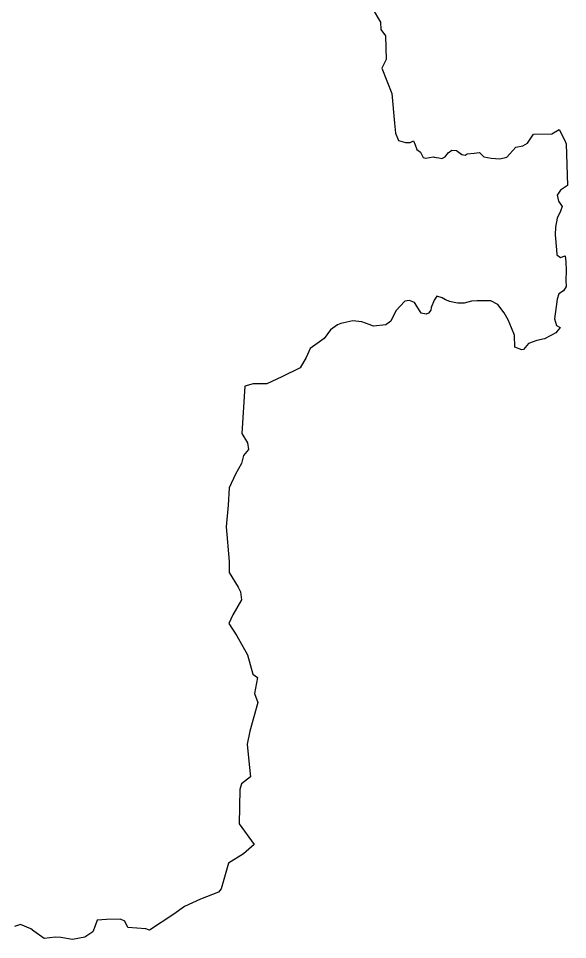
# Model space of a CAD drawing. Header units: metres. Extents: x 266352 to 301042, y 2101789 to 2138568.
# Drawn here: x 290072 to 301042, y 2101789 to 2120178 of the extents above; entities that cross this region are included whole.
import ezdxf

# ---------------------------------------------------------------- set-up
doc = ezdxf.new("R2010")
doc.units = ezdxf.units.M
doc.layers.add('TALUKA BOUNDRY', color=150, linetype='Continuous')

msp = doc.modelspace()

# ---------------------------------------------------------------- linework, layer by layer
at = {"layer": 'TALUKA BOUNDRY'}
msp.add_polyline3d([(297139, 2120386, 0), (297303, 2120101, 0), (297311, 2119957, 0), (297402, 2119828, 0), (297416, 2119355, 0), (297333, 2119185, 0), (297532, 2118680, 0), (297582, 2118085, 0), (297604, 2117886, 0), (297662, 2117738, 0), (297804, 2117704, 0), (297897, 2117703, 0), (297965, 2117732, 0), (297996, 2117656, 0), (298029, 2117564, 0), (298106, 2117511, 0), (298160, 2117403, 0), (298210, 2117386, 0), (298356, 2117414, 0), (298375, 2117410, 0), (298471, 2117393, 0), (298529, 2117379, 0), (298595, 2117418, 0), (298655, 2117495, 0), (298727, 2117550, 0), (298820, 2117543, 0), (298927, 2117463, 0), (298995, 2117449, 0), (299033, 2117475, 0), (299176, 2117490, 0), (299285, 2117502, 0), (299370, 2117413, 0), (299513, 2117391, 0), (299690, 2117376, 0), (299830, 2117408, 0), (300005, 2117605, 0), (300148, 2117636, 0), (300239, 2117690, 0), (300359, 2117869, 0), (300725, 2117874, 0), (300871, 2117958, 0), (300977, 2117754, 0), (301010, 2117676, 0), (301042, 2116845, 0), (300901, 2116748, 0), (300832, 2116651, 0), (300858, 2116527, 0), (300931, 2116425, 0), (300899, 2116330, 0), (300836, 2116190, 0), (300803, 2116011, 0), (300795, 2115857, 0), (300823, 2115558, 0), (300828, 2115457, 0), (300899, 2115404, 0), (300992, 2115439, 0), (301006, 2115321, 0), (301011, 2115145, 0), (301009, 2114946, 0), (301010, 2114825, 0), (300963, 2114741, 0), (300869, 2114680, 0), (300834, 2114576, 0), (300783, 2114180, 0), (300819, 2114050, 0), (300890, 2114006, 0), (300806, 2113902, 0), (300710, 2113850, 0), (300580, 2113783, 0), (300427, 2113748, 0), (300264, 2113688, 0), (300159, 2113567, 0), (300129, 2113562, 0), (299991, 2113618, 0), (299982, 2113856, 0), (299920, 2114003, 0), (299852, 2114163, 0), (299778, 2114304, 0), (299646, 2114470, 0), (299508, 2114539, 0), (299235, 2114542, 0), (299125, 2114531, 0), (298979, 2114496, 0), (298846, 2114497, 0), (298811, 2114498, 0), (298776, 2114504, 0), (298689, 2114530, 0), (298603, 2114561, 0), (298539, 2114598, 0), (298430, 2114636, 0), (298376, 2114557, 0), (298317, 2114405, 0), (298310, 2114357, 0), (298263, 2114296, 0), (298217, 2114272, 0), (298118, 2114292, 0), (298061, 2114378, 0), (297981, 2114507, 0), (297883, 2114544, 0), (297790, 2114533, 0), (297608, 2114340, 0), (297513, 2114133, 0), (297408, 2114061, 0), (297164, 2114034, 0), (297077, 2114065, 0), (296933, 2114122, 0), (296753, 2114142, 0), (296515, 2114088, 0), (296445, 2114064, 0), (296304, 2113962, 0), (296181, 2113787, 0), (295900, 2113588, 0), (295822, 2113406, 0), (295698, 2113200, 0), (295331, 2113021, 0), (295033, 2112884, 0), (294761, 2112881, 0), (294592, 2112834, 0), (294535, 2111891, 0), (294649, 2111707, 0), (294671, 2111572, 0), (294571, 2111451, 0), (294528, 2111293, 0), (294410, 2111081, 0), (294279, 2110808, 0), (294264, 2110464, 0), (294224, 2110032, 0), (294280, 2109335, 0), (294283, 2109115, 0), (294460, 2108826, 0), (294511, 2108728, 0), (294527, 2108572, 0), (294355, 2108269, 0), (294278, 2108099, 0), (294438, 2107853, 0), (294648, 2107472, 0), (294754, 2107087, 0), (294846, 2107018, 0), (294790, 2106702, 0), (294852, 2106524, 0), (294695, 2105949, 0), (294640, 2105687, 0), (294682, 2105284, 0), (294708, 2105039, 0), (294527, 2104895, 0), (294496, 2104785, 0), (294483, 2104102, 0), (294780, 2103690, 0), (294569, 2103503, 0), (294271, 2103314, 0), (294120, 2102803, 0), (294067, 2102736, 0), (293711, 2102594, 0), (293390, 2102451, 0), (293174, 2102294, 0), (292688, 2101976, 0), (292619, 2102002, 0), (292259, 2102033, 0), (292197, 2102156, 0), (292110, 2102199, 0), (291832, 2102190, 0), (291646, 2102174, 0), (291604, 2102065, 0), (291556, 2101943, 0), (291398, 2101835, 0), (291154, 2101789, 0), (290916, 2101828, 0), (290811, 2101836, 0), (290585, 2101808, 0), (290377, 2101957, 0), (290320, 2102006, 0), (290112, 2102088, 0), (289995, 2102052, 0)], dxfattribs=at)

doc.saveas('drawing.dxf')
